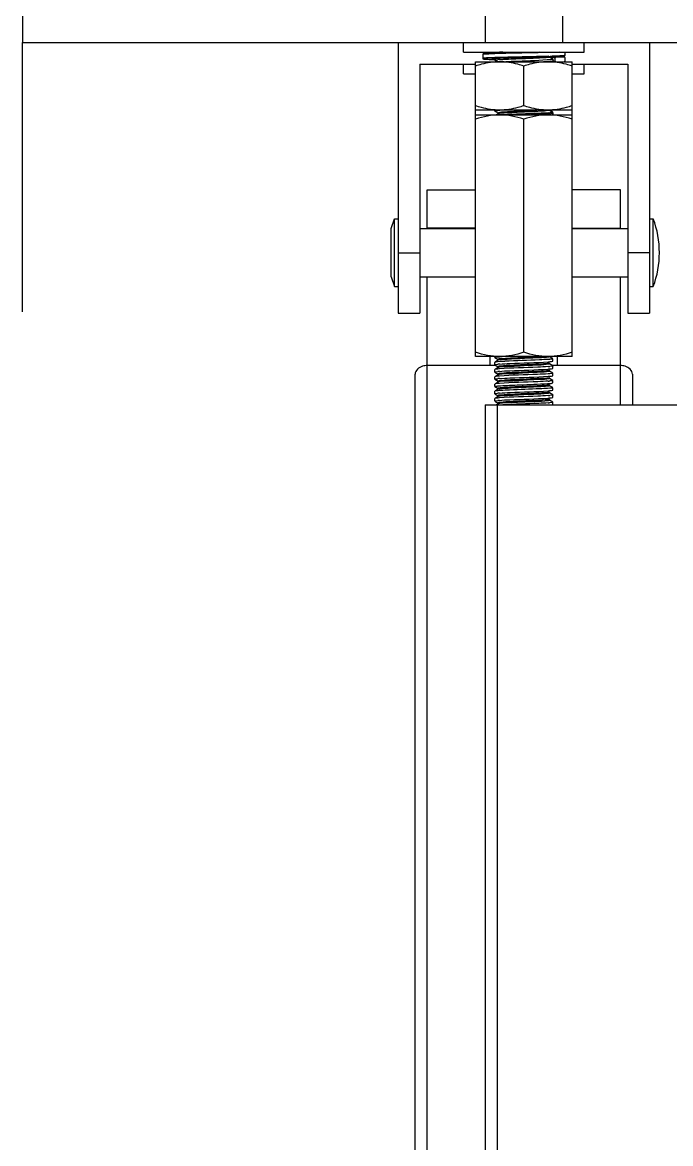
# Model space of a CAD drawing. Extents: x 69728788 to 150676229, y 20327566 to 43663798.
# Drawn here: x 75455680 to 75456291, y 20755173 to 20756229 of the extents above; entities that cross this region are included whole.
import ezdxf

# ---------------------------------------------------------------- set-up
doc = ezdxf.new("R2010")
doc.units = 0
doc.header["$LTSCALE"] = 1000
doc.header["$MEASUREMENT"] = 0
doc.layers.get('0').update_dxf_attribs({"linetype": 'CONTINUOUS'})
doc.layers.add('02___PRT_ALL_AXES', color=7, linetype='CONTINUOUS')
doc.layers.add('03___PRT_ALL_CURVES', color=7, linetype='CONTINUOUS')

msp = doc.modelspace()

# ---------------------------------------------------------------- linework, layer by layer
at = {"color": 0, "linetype": 'Continuous'}
for p, q in [((75456116.6, 20756415.2), (75456116.6, 20756210.3)), ((75456189.4, 20756415.2), (75456189.4, 20756210.3)), ((75456034.6, 20756210.3), (75456034.6, 20755955.3)), ((75456034.6, 20756210.3), (75456096.1, 20756210.3)), ((75456209.9, 20756210.3), (75456271.4, 20756210.3)), ((75456271.4, 20756210.3), (75456271.4, 20755955.3)), ((75456114.3, 20756198.9), (75456114.3, 20756195.2)), ((75456117.6, 20756199.7), (75456116.9, 20756199.6)), ((75456118.5, 20756199.7), (75456117.6, 20756199.7)), ((75456119.4, 20756199.8), (75456118.5, 20756199.7)), ((75456121.1, 20756199.9), (75456119.4, 20756199.8)), ((75456123.1, 20756199.9), (75456121.1, 20756199.9)), ((75456128.2, 20756200.1), (75456123.1, 20756199.9)), ((75456125.6, 20756195.9), (75456124.8, 20756195.9)), ((75456125.7, 20756199.6), (75456125.2, 20756199.6)), ((75456125.7, 20756195.9), (75456125.6, 20756195.9)), ((75456125.7, 20756200.3), (75456125.7, 20756201.2)), ((75456125.7, 20756200.3), (75456126.1, 20756200)), ((75456125.7, 20756199.6), (75456125.7, 20756199.6)), ((75456126.8, 20756200.6), (75456128.4, 20756200.8)), ((75456136.9, 20756200.3), (75456128.2, 20756200.1)), ((75456128.9, 20756196), (75456128.7, 20756196)), ((75456128.9, 20756196), (75456128.9, 20756196)), ((75456134.1, 20756195.6), (75456139.1, 20756195.7)), ((75456139.1, 20756195.7), (75456146.3, 20756196)), ((75456153, 20756196.2), (75456152, 20756196.1)), ((75456153, 20756196.2), (75456152, 20756196.1)), ((75456153, 20756200.7), (75456152.2, 20756200.7)), ((75456168.1, 20756201.2), (75456153, 20756200.7)), ((75456156.2, 20756200.8), (75456153, 20756200.7)), ((75456153, 20756196.2), (75456153, 20756196.2)), ((75456165.3, 20756196.4), (75456177.7, 20756196.8)), ((75456176.4, 20756197.2), (75456176.1, 20756197.2)), ((75456177.7, 20756196.8), (75456182.9, 20756196.9)), ((75456180.2, 20756194.9), (75456178.5, 20756195.9)), ((75456180.3, 20756200.9), (75456178.9, 20756200.9)), ((75456186.5, 20756201.2), (75456180.3, 20756200.9)), ((75456182.5, 20756196), (75456182.6, 20756195.9)), ((75456182.6, 20756192.5), (75456182.6, 20756195.9)), ((75456182.9, 20756196.9), (75456185, 20756197)), ((75456183.3, 20756196.6), (75456191.2, 20756196.6)), ((75456185, 20756197), (75456186.6, 20756197.1)), ((75456186.8, 20756197), (75456186.1, 20756197.1)), ((75456186.6, 20756197.1), (75456187.6, 20756197.1)), ((75456187.7, 20756197), (75456186.8, 20756197)), ((75456187.6, 20756197.1), (75456188.4, 20756197.2)), ((75456188.5, 20756196.9), (75456187.7, 20756197)), ((75456188.4, 20756197.2), (75456189.1, 20756197.2)), ((75456191.7, 20756201.2), (75456191.7, 20756198)), ((75456191.7, 20756196.2), (75456191.7, 20756196.2)), ((75456191.7, 20756196.2), (75456191.7, 20756192.5)), ((75456055.1, 20756189.8), (75456055.1, 20755955.3)), ((75456055.1, 20756189.8), (75456107.5, 20756189.8)), ((75456118.2, 20756194.4), (75456119.1, 20756194.4)), ((75456119.1, 20756194.4), (75456120.2, 20756194.3)), ((75456120.2, 20756194.3), (75456122, 20756194.2)), ((75456122, 20756194.2), (75456125.7, 20756194.1)), ((75456124.2, 20756195), (75456125.6, 20756194.9)), ((75456125.6, 20756195.5), (75456125.1, 20756195.4)), ((75456125.2, 20756194.1), (75456125.6, 20756194.1)), ((75456125.7, 20756195.5), (75456125.6, 20756195.5)), ((75456125.6, 20756195.5), (75456125.6, 20756195.5)), ((75456125.7, 20756193.5), (75456125.7, 20756195.2)), ((75456125.7, 20756195.2), (75456126.6, 20756195.2)), ((75456125.7, 20756193.4), (75456128.1, 20756192.1)), ((75456126.6, 20756195.2), (75456127.6, 20756195.3)), ((75456126.8, 20756193.8), (75456128.4, 20756194)), ((75456127.6, 20756195.3), (75456128.8, 20756195.3)), ((75456128.8, 20756195.3), (75456130.8, 20756195.4)), ((75456130.8, 20756195.4), (75456134.1, 20756195.6)), ((75456152.1, 20756195.2), (75456152.8, 20756195.2)), ((75456174.9, 20756194.1), (75456177.9, 20756194.3)), ((75456175.7, 20756192.3), (75456178.2, 20756192.5)), ((75456178.2, 20756192.5), (75456179.8, 20756192.7)), ((75456180.2, 20756192.4), (75456179.7, 20756192.8)), ((75456179.8, 20756192.7), (75456180.2, 20756192.9)), ((75456180.3, 20756194.8), (75456180.2, 20756194.9)), ((75456180.2, 20756192.9), (75456180.3, 20756193)), ((75456180.3, 20756194.8), (75456180.3, 20756193)), ((75456180.3, 20756192.9), (75456180.3, 20756192.9)), ((75456180.3, 20756192.9), (75456180.4, 20756192.9)), ((75456180.3, 20756192.1), (75456180.3, 20756192.4)), ((75456180.3, 20756192.4), (75456180.7, 20756192.4)), ((75456182.5, 20756192.2), (75456182.6, 20756192.2)), ((75456182.6, 20756192.5), (75456182.6, 20756192.5)), ((75456182.6, 20756192.2), (75456182.8, 20756192.2)), ((75456182.8, 20756192.2), (75456182.9, 20756192.1)), ((75456182.9, 20756192.1), (75456183, 20756192.1)), ((75456198.5, 20756189.8), (75456250.9, 20756189.8)), ((75456250.9, 20756189.8), (75456250.9, 20755955.3)), ((75456125.7, 20756146.5), (75456125.7, 20756145.7)), ((75456125.7, 20756145.6), (75456125.7, 20756145.6)), ((75456125.7, 20756145.5), (75456129.7, 20756143.2)), ((75456125.9, 20756145.8), (75456126.8, 20756146)), ((75456126.2, 20756145.8), (75456127.7, 20756146.1)), ((75456126.8, 20756146), (75456128.4, 20756146.2)), ((75456128.9, 20756143.1), (75456127, 20756142)), ((75456127.7, 20756146.1), (75456130.3, 20756146.3)), ((75456128.8, 20756143.9), (75456128.8, 20756143)), ((75456129.1, 20756143.1), (75456128.9, 20756143.1)), ((75456130, 20756146.3), (75456130.2, 20756146.3)), ((75456175.2, 20756143.1), (75456178, 20756143.3)), ((75456176.6, 20756146.2), (75456175.5, 20756146)), ((75456180.2, 20756144.6), (75456177.1, 20756146.5)), ((75456177.2, 20756146.4), (75456177.1, 20756146.3)), ((75456179.2, 20756144.3), (75456177.6, 20756144.1)), ((75456178, 20756143.3), (75456179.7, 20756143.6)), ((75456179.7, 20756144.3), (75456179.2, 20756144.3)), ((75456180.3, 20756142), (75456180.3, 20756144.6)), ((75456180.2, 20756142.2), (75456180.3, 20756142.3)), ((75456061.9, 20756035), (75456061.9, 20756071.4)), ((75456061.9, 20756071.4), (75456107.5, 20756071.4)), ((75456244.1, 20756071.4), (75456198.5, 20756071.4)), ((75456244.1, 20756035), (75456244.1, 20756071.4)), ((75456107.5, 20756035.4), (75456061.9, 20756035.4)), ((75456198.5, 20756035.4), (75456244.1, 20756035.4)), ((75456034.6, 20756012.2), (75456055.1, 20756012.2)), ((75456271.4, 20756012.2), (75456250.9, 20756012.2)), ((75456244.1, 20755868.8), (75456244.1, 20755989.4)), ((75456034.6, 20755955.3), (75456055.1, 20755955.3)), ((75456250.9, 20755955.3), (75456271.4, 20755955.3)), ((75456121.1, 20755914.3), (75456121.1, 20755905.9)), ((75456125.7, 20755913.5), (75456125.7, 20755914.3)), ((75456125.7, 20755913.4), (75456128.9, 20755911.6)), ((75456126.3, 20755913.7), (75456128.2, 20755914)), ((75456128.9, 20755910.8), (75456126.3, 20755909.3)), ((75456128.2, 20755914), (75456130.1, 20755914.1)), ((75456128.8, 20755911.7), (75456128.8, 20755910.8)), ((75456129, 20755910.9), (75456128.9, 20755910.8)), ((75456180.2, 20755912.4), (75456177.1, 20755914.2)), ((75456179.2, 20755912), (75456177.6, 20755911.9)), ((75456180.3, 20755910.1), (75456180.3, 20755912.3)), ((75456184.9, 20755905.9), (75456184.9, 20755914.3)), ((75456127, 20755905.9), (75456061.9, 20755905.9)), ((75456125.7, 20755909), (75456125.7, 20755908.9)), ((75456125.7, 20755906.7), (75456125.7, 20755908.9)), ((75456125.7, 20755906.6), (75456128.9, 20755904.7)), ((75456125.7, 20755902.2), (75456125.7, 20755902.1)), ((75456125.7, 20755899.8), (75456125.7, 20755902.1)), ((75456128.9, 20755904), (75456126.3, 20755902.5)), ((75456126.7, 20755900.1), (75456128.4, 20755900.3)), ((75456126.8, 20755907), (75456128.4, 20755907.1)), ((75456131.2, 20755909.6), (75456128.2, 20755909.4)), ((75456128.8, 20755904.8), (75456128.8, 20755903.9)), ((75456129, 20755904), (75456128.9, 20755904)), ((75456177.1, 20755901.3), (75456176.6, 20755901.2)), ((75456180.2, 20755905.6), (75456177.1, 20755907.4)), ((75456180.2, 20755898.8), (75456177.1, 20755900.6)), ((75456177.2, 20755907.3), (75456177.2, 20755908.2)), ((75456177.2, 20755900.5), (75456177.2, 20755901.4)), ((75456179.2, 20755905.2), (75456177.6, 20755905)), ((75456180.2, 20755910), (75456180.3, 20755910.1)), ((75456180.2, 20755903.2), (75456180.3, 20755903.2)), ((75456244.1, 20755905.9), (75456180.3, 20755905.9)), ((75456180.3, 20755903.2), (75456180.3, 20755905.5)), ((75456125.7, 20755899.7), (75456128.9, 20755897.9)), ((75456125.7, 20755893), (75456125.7, 20755895.3)), ((75456125.7, 20755895.3), (75456125.7, 20755895.3)), ((75456125.7, 20755892.9), (75456128.9, 20755891.1)), ((75456128.9, 20755897.2), (75456126.3, 20755895.7)), ((75456128.9, 20755890.3), (75456126.3, 20755888.8)), ((75456126.8, 20755893.3), (75456128.4, 20755893.5)), ((75456128.8, 20755898), (75456128.8, 20755897.1)), ((75456128.8, 20755891.2), (75456128.8, 20755890.3)), ((75456129, 20755897.2), (75456128.9, 20755897.2)), ((75456129, 20755890.4), (75456128.9, 20755890.3)), ((75456177.6, 20755898.2), (75456175.8, 20755898.1)), ((75456177.1, 20755894.5), (75456176.8, 20755894.4)), ((75456180.2, 20755891.9), (75456177.1, 20755893.8)), ((75456177.2, 20755893.7), (75456177.2, 20755894.6)), ((75456179.2, 20755898.4), (75456177.6, 20755898.2)), ((75456179.2, 20755891.5), (75456177.6, 20755891.4)), ((75456180.2, 20755896.3), (75456180.3, 20755896.4)), ((75456180.2, 20755889.5), (75456180.3, 20755889.6)), ((75456180.3, 20755896.4), (75456180.3, 20755898.7)), ((75456180.3, 20755889.6), (75456180.3, 20755891.9)), ((75456255.4, 20755897.8), (75456255.4, 20755868.8)), ((75456125.7, 20755888.5), (75456125.7, 20755888.4)), ((75456125.7, 20755886.2), (75456125.7, 20755888.4)), ((75456125.7, 20755886.1), (75456128.9, 20755884.3)), ((75456125.7, 20755881.7), (75456125.7, 20755881.6)), ((75456125.7, 20755879.3), (75456125.7, 20755881.6)), ((75456125.7, 20755879.3), (75456128.9, 20755877.4)), ((75456128.9, 20755883.5), (75456126.3, 20755882)), ((75456126.8, 20755879.6), (75456128.3, 20755879.8)), ((75456128.6, 20755886.7), (75456131, 20755886.9)), ((75456128.8, 20755884.3), (75456128.8, 20755883.4)), ((75456177.6, 20755884.5), (75456175.4, 20755884.4)), ((75456177.1, 20755887.7), (75456177, 20755887.6)), ((75456180.2, 20755885.1), (75456177.1, 20755886.9)), ((75456180.2, 20755878.3), (75456177.1, 20755880.1)), ((75456177.2, 20755886.8), (75456177.2, 20755887.8)), ((75456177.2, 20755880), (75456177.2, 20755880.9)), ((75456179.1, 20755884.7), (75456177.6, 20755884.5)), ((75456180.2, 20755882.7), (75456180.3, 20755882.7)), ((75456180.3, 20755882.7), (75456180.3, 20755885)), ((75456116.6, 20755868.8), (75456321.5, 20755868.8)), ((75456125.7, 20755874.9), (75456125.7, 20755874.8)), ((75456125.7, 20755872.5), (75456125.7, 20755874.8)), ((75456125.7, 20755872.4), (75456128.9, 20755870.6)), ((75456128.9, 20755876.7), (75456126.3, 20755875.2)), ((75456126.8, 20755872.8), (75456128.4, 20755873)), ((75456128.9, 20755869.9), (75456127, 20755868.8)), ((75456128.8, 20755877.5), (75456128.8, 20755876.6)), ((75456128.8, 20755870.7), (75456128.8, 20755869.8)), ((75456129, 20755876.7), (75456128.9, 20755876.7)), ((75456129.1, 20755869.9), (75456128.9, 20755869.9)), ((75456180.2, 20755871.4), (75456177.1, 20755873.3)), ((75456177.2, 20755873.2), (75456177.2, 20755874.1)), ((75456179.2, 20755877.9), (75456177.6, 20755877.7)), ((75456179.2, 20755871.1), (75456177.6, 20755870.9)), ((75456180.2, 20755875.8), (75456180.3, 20755875.9)), ((75456180.2, 20755869), (75456180.3, 20755869.1)), ((75456180.3, 20755875.9), (75456180.3, 20755878.2)), ((75456180.3, 20755869.1), (75456180.3, 20755871.4))]:
    msp.add_line(p, q, dxfattribs=at)
at = {"color": 7, "linetype": 'Continuous'}
for p, q in [((75456061.9, 20754359.4), (75456061.9, 20755989.4)), ((75456050.5, 20754359.4), (75456050.5, 20755897.8)), ((75456116.6, 20755868.8), (75456116.6, 20754593.8)), ((75456127.9, 20755868.8), (75456127.9, 20754593.8))]:
    msp.add_line(p, q, dxfattribs=at)
at = {"color": 0}
for points in [[(75455680.4, 20756432.4), (75455680.4, 20756210.3)], [(75455680.4, 20755956.5), (75455680.4, 20756210.3)]]:
    msp.add_lwpolyline(points, dxfattribs=at)
at = {"color": 0, "linetype": 'Continuous'}
for points in [[(75456116.9, 20756199.6), (75456116.6, 20756199.6), (75456116.3, 20756199.6), (75456116.1, 20756199.6), (75456115.8, 20756199.6), (75456115.6, 20756199.5), (75456115.5, 20756199.5), (75456115.3, 20756199.5), (75456115.1, 20756199.5), (75456115, 20756199.5), (75456114.9, 20756199.4), (75456114.8, 20756199.4), (75456114.7, 20756199.4), (75456114.6, 20756199.4), (75456114.5, 20756199.3), (75456114.4, 20756199.2), (75456114.3, 20756199), (75456114.3, 20756198.9)], [(75456152.2, 20756200.7), (75456150.7, 20756200.7), (75456136.9, 20756200.3)], [(75456146.3, 20756196), (75456151.7, 20756196.1), (75456152, 20756196.1)], [(75456153, 20756196.2), (75456154.5, 20756196.2), (75456165.3, 20756196.4)], [(75456191, 20756196.7), (75456190.9, 20756196.7), (75456190.8, 20756196.8), (75456190.7, 20756196.8), (75456190.5, 20756196.8), (75456190.3, 20756196.8), (75456190.1, 20756196.8), (75456189.9, 20756196.8), (75456189.7, 20756196.9), (75456189.4, 20756196.9), (75456189.1, 20756196.9), (75456188.5, 20756196.9)], [(75456189.1, 20756197.2), (75456189.4, 20756197.3), (75456189.6, 20756197.3), (75456189.9, 20756197.3), (75456190.1, 20756197.3), (75456190.3, 20756197.3), (75456190.5, 20756197.4), (75456190.7, 20756197.4), (75456190.8, 20756197.4), (75456190.9, 20756197.4), (75456191, 20756197.4), (75456191.1, 20756197.4), (75456191.2, 20756197.5), (75456191.3, 20756197.5), (75456191.4, 20756197.5), (75456191.5, 20756197.6), (75456191.7, 20756197.8), (75456191.7, 20756198)], [(75456191.7, 20756196.2), (75456191.7, 20756196.4), (75456191.5, 20756196.5), (75456191.4, 20756196.6), (75456191.3, 20756196.6), (75456191.2, 20756196.7), (75456191.1, 20756196.7), (75456191, 20756196.7)], [(75456114.3, 20756195.2), (75456114.3, 20756195.1), (75456114.4, 20756194.9), (75456114.5, 20756194.8), (75456114.6, 20756194.8), (75456114.7, 20756194.7), (75456114.8, 20756194.7), (75456114.9, 20756194.7), (75456115, 20756194.7), (75456115.2, 20756194.7), (75456115.3, 20756194.6), (75456115.5, 20756194.6), (75456115.7, 20756194.6), (75456115.9, 20756194.6), (75456116.1, 20756194.6), (75456116.4, 20756194.5), (75456116.7, 20756194.5), (75456117, 20756194.5), (75456117.4, 20756194.5), (75456118.2, 20756194.4)], [(75456123.2, 20756194.9), (75456123.2, 20756194.9), (75456123.3, 20756194.9), (75456123.3, 20756194.9), (75456123.4, 20756194.9), (75456123.6, 20756195), (75456123.7, 20756195), (75456123.9, 20756195), (75456124.2, 20756195), (75456124.4, 20756195.1), (75456124.7, 20756195.1), (75456125, 20756195.1), (75456125.3, 20756195.1), (75456125.7, 20756195.2)], [(75456180.7, 20756192.4), (75456181, 20756192.4), (75456181.3, 20756192.4), (75456181.6, 20756192.3), (75456181.8, 20756192.3), (75456182, 20756192.3), (75456182.2, 20756192.3), (75456182.4, 20756192.2), (75456182.5, 20756192.2)]]:
    msp.add_lwpolyline(points, dxfattribs=at)
for centre, radius, start, end in [((75456160.4, 20755094.3), 1102.2, 91.6501, 91.8075), ((75456136.6, 20756110.3), 90.9, 94.1684, 95.1881), ((75456144.8, 20755995.9), 205.6, 93.2399, 94.147), ((75456050.7, 20760896.9), 4697.3, 271.2473, 271.4806), ((75456086, 20758703.4), 2503.6, 271.6057, 271.8794), ((75456144.5, 20757332.2), 1135.5, 271.607, 271.7731), ((75456136.6, 20756103.5), 90.9, 94.1694, 95.1882), ((75456160, 20756400.6), 208.9, 273.3668, 274.3005), ((75456136.6, 20756055.6), 91, 94.1671, 95.1881), ((75456145.3, 20755933.9), 212.9, 93.2502, 94.067), ((75456145.9, 20755937.9), 209, 93.3665, 94.3004), ((75456169.4, 20756234.5), 90.8, 274.1697, 275.1896), ((75456178.7, 20756148.8), 5.31, 281.6493, 282.7309), ((75456129.5, 20755909.4), 1.53, 107.7713, 109.3396), ((75456141.7, 20755754.4), 160.2, 93.7721, 94.1476), ((75456147.2, 20755669.6), 245.1, 93.2816, 93.7599), ((75456169.4, 20756002.8), 91.3, 274.1579, 275.1879), ((75456136.6, 20755816.6), 91, 94.168, 95.1881), ((75456136.6, 20755810.1), 90.6, 94.175, 95.1922), ((75456129.4, 20755903), 1.11, 109.8671, 111.7181), ((75456150.7, 20755609), 301.2, 92.9521, 93.7173), ((75456169.4, 20755995.4), 90.7, 274.1743, 275.1892), ((75456136.6, 20755802.9), 91, 94.1682, 95.1877), ((75456169.5, 20755981.2), 90.2, 274.1908, 275.1887), ((75456136.8, 20755787), 93.2, 94.0959, 95.1914), ((75456136.6, 20755782.7), 90.6, 94.1774, 95.1889), ((75456129.7, 20755868), 1.98, 106.3059, 107.6532), ((75456169.4, 20755968.7), 91.3, 274.1512, 275.1927), ((75456169.4, 20755961.4), 90.8, 274.1714, 275.1881)]:
    msp.add_arc(centre, radius, start, end, dxfattribs=at)
for points, knots in [([(75456125.2, 20756199.6), (75456123.6, 20756199.5), (75456121.4, 20756199.4), (75456118.8, 20756199.3), (75456117.2, 20756199.2), (75456116, 20756199.2), (75456115.1, 20756199.1), (75456114.6, 20756199), (75456114.3, 20756199), (75456114.3, 20756198.9)], [0, 0, 0, 0, 0.423925, 0.595722, 0.738554, 0.851132, 0.932472, 0.981953, 1, 1, 1, 1]), ([(75456124.8, 20756195.9), (75456123.3, 20756195.9), (75456121.2, 20756195.8), (75456118.6, 20756195.7), (75456117.1, 20756195.6), (75456116, 20756195.5), (75456115, 20756195.4), (75456114.6, 20756195.3), (75456114.3, 20756195.3), (75456114.3, 20756195.2)], [0, 0, 0, 0, 0.424043, 0.595743, 0.738454, 0.850936, 0.93224, 0.981777, 1, 1, 1, 1]), ([(75456178.9, 20756200.9), (75456174.8, 20756200.8), (75456157, 20756200.3), (75456139.3, 20756200), (75456125.7, 20756199.6)], [0, 0, 0, 0, 0.234468, 1, 1, 1, 1]), ([(75456125.7, 20756200.3), (75456125.7, 20756200.4), (75456126.2, 20756200.5), (75456126.5, 20756200.6), (75456126.8, 20756200.6)], [0, 0, 0, 0, 0.274675, 1, 1, 1, 1]), ([(75456152, 20756196.1), (75456149.6, 20756196.1), (75456140.8, 20756195.9), (75456132.1, 20756195.7), (75456125.7, 20756195.5)], [0, 0, 0, 0, 0.27684, 1, 1, 1, 1]), ([(75456152, 20756196.1), (75456147.2, 20756196), (75456138.8, 20756195.7), (75456130.4, 20756195.4), (75456126.8, 20756195.2)], [0, 0, 0, 0, 0.578882, 1, 1, 1, 1]), ([(75456176.1, 20756197.2), (75456172.4, 20756197.1), (75456156.7, 20756196.7), (75456140.9, 20756196.4), (75456128.9, 20756196)], [0, 0, 0, 0, 0.237826, 1, 1, 1, 1]), ([(75456152.8, 20756195.2), (75456155.1, 20756195.3), (75456162.8, 20756195.6), (75456170.6, 20756195.9), (75456176, 20756196.3)], [0, 0, 0, 0, 0.294129, 1, 1, 1, 1]), ([(75456176, 20756196.3), (75456176.6, 20756196.4), (75456177.7, 20756196.4), (75456178.8, 20756196.6), (75456179.2, 20756196.6)], [0, 0, 0, 0, 0.577661, 1, 1, 1, 1]), ([(75456179.2, 20756196.6), (75456179.4, 20756196.6), (75456179.8, 20756196.7), (75456180.1, 20756196.8), (75456180.2, 20756196.9)], [0, 0, 0, 0, 0.642402, 1, 1, 1, 1]), ([(75456179.4, 20756196.3), (75456180.1, 20756196.3), (75456181.1, 20756196.2), (75456182.2, 20756196.1), (75456182.5, 20756196)], [0, 0, 0, 0, 0.677744, 1, 1, 1, 1]), ([(75456191.7, 20756198), (75456191.7, 20756197.9), (75456191.3, 20756197.9), (75456190.8, 20756197.8), (75456189.8, 20756197.7), (75456188.4, 20756197.6), (75456186.7, 20756197.5), (75456183.8, 20756197.4), (75456181.4, 20756197.3), (75456179.7, 20756197.3)], [0, 0, 0, 0, 0.017992, 0.06769, 0.149385, 0.262368, 0.405527, 0.577405, 1, 1, 1, 1]), ([(75456181.7, 20756196.9), (75456181.9, 20756196.9), (75456182.3, 20756196.8), (75456182.8, 20756196.8), (75456183.1, 20756196.7), (75456183.3, 20756196.7), (75456183.3, 20756196.6)], [0, 0, 0, 0, 0.42703, 0.735528, 0.924649, 1, 1, 1, 1]), ([(75456183.3, 20756196.6), (75456183.1, 20756196.6), (75456182.7, 20756196.5), (75456182.6, 20756196.1), (75456182.6, 20756195.9)], [0, 0, 0, 0, 0.495875, 1, 1, 1, 1]), ([(75456186.1, 20756197.1), (75456186.9, 20756197), (75456188.1, 20756197), (75456189.6, 20756196.9), (75456190.4, 20756196.8), (75456190.9, 20756196.7), (75456191.1, 20756196.7), (75456191.2, 20756196.6), (75456191.2, 20756196.6)], [0, 0, 0, 0, 0.429234, 0.741517, 0.852145, 0.931884, 0.980656, 1, 1, 1, 1]), ([(75456125.1, 20756195.4), (75456121.7, 20756195.3), (75456107.8, 20756194.8), (75456121.7, 20756194.3), (75456125.2, 20756194.1)], [0, 0, 0, 0, 0.498057, 1, 1, 1, 1]), ([(75456126.8, 20756195.2), (75456126.3, 20756195.2), (75456125.4, 20756195.2), (75456124.4, 20756195.1), (75456123.7, 20756195), (75456123.4, 20756194.9), (75456123.1, 20756194.9), (75456123, 20756194.9), (75456122.9, 20756194.8), (75456123.1, 20756194.7), (75456123.2, 20756194.7), (75456123.5, 20756194.6), (75456123.9, 20756194.6), (75456124.6, 20756194.5), (75456125.2, 20756194.5), (75456125.6, 20756194.4)], [0, 0, 0, 0, 0.234154, 0.41116, 0.477498, 0.528783, 0.56497, 0.586288, 0.595101, 0.608674, 0.63648, 0.679317, 0.737253, 0.810169, 1, 1, 1, 1]), ([(75456125.7, 20756193.5), (75456125.7, 20756193.6), (75456126.2, 20756193.7), (75456126.5, 20756193.8), (75456126.8, 20756193.8)], [0, 0, 0, 0, 0.274682, 1, 1, 1, 1]), ([(75456130, 20756194.1), (75456131.4, 20756194.2), (75456138.7, 20756194.7), (75456146.1, 20756194.9), (75456152.1, 20756195.2)], [0, 0, 0, 0, 0.190147, 1, 1, 1, 1]), ([(75456133.7, 20756192.1), (75456136.9, 20756192.3), (75456150.7, 20756192.9), (75456164.5, 20756193.3), (75456174.9, 20756194.1)], [0, 0, 0, 0, 0.237578, 1, 1, 1, 1]), ([(75456177.9, 20756194.3), (75456178.1, 20756194.3), (75456178.7, 20756194.4), (75456179.3, 20756194.5), (75456179.7, 20756194.5)], [0, 0, 0, 0, 0.309698, 1, 1, 1, 1]), ([(75456180.3, 20756192.4), (75456180.3, 20756192.3), (75456179.8, 20756192.2), (75456179.5, 20756192.1), (75456179.2, 20756192.1)], [0, 0, 0, 0, 0.274803, 1, 1, 1, 1]), ([(75456179.7, 20756194.5), (75456179.9, 20756194.6), (75456180, 20756194.6), (75456180.3, 20756194.7), (75456180.3, 20756194.8)], [0, 0, 0, 0, 0.689299, 1, 1, 1, 1]), ([(75456180.3, 20756194.8), (75456180.3, 20756194.8), (75456180.3, 20756194.8), (75456180.3, 20756194.8), (75456180.3, 20756194.8)], [0, 0, 0, 0, 0.5047, 1, 1, 1, 1]), ([(75456180.4, 20756192.9), (75456180.6, 20756192.8), (75456181.2, 20756192.8), (75456181.8, 20756192.7), (75456182.3, 20756192.6)], [0, 0, 0, 0, 0.331185, 1, 1, 1, 1]), ([(75456182.3, 20756192.6), (75456182.3, 20756192.6), (75456182.4, 20756192.6), (75456182.6, 20756192.6), (75456182.6, 20756192.5)], [0, 0, 0, 0, 0.70775, 1, 1, 1, 1]), ([(75456125.7, 20756145.6), (75456125.7, 20756145.7), (75456125.9, 20756145.8), (75456126.1, 20756145.8), (75456126.2, 20756145.8)], [0, 0, 0, 0, 0.327236, 1, 1, 1, 1]), ([(75456125.7, 20756145.7), (75456125.7, 20756145.7), (75456125.7, 20756145.8), (75456125.8, 20756145.8), (75456125.9, 20756145.8)], [0, 0, 0, 0, 0.338345, 1, 1, 1, 1]), ([(75456171.4, 20756146.5), (75456163.1, 20756146), (75456150.8, 20756145.7), (75456136.8, 20756144.6), (75456130.9, 20756144.6), (75456129.1, 20756144)], [0, 0, 0, 0, 0.591182, 0.863466, 1, 1, 1, 1]), ([(75456175.5, 20756146), (75456167.2, 20756144.9), (75456154, 20756145), (75456138.6, 20756143.7), (75456131.4, 20756143.8), (75456129.1, 20756143.1)], [0, 0, 0, 0, 0.541764, 0.845341, 1, 1, 1, 1]), ([(75456176, 20756143.9), (75456173.1, 20756143.7), (75456158.8, 20756143), (75456144.6, 20756142.6), (75456133.2, 20756142)], [0, 0, 0, 0, 0.204737, 1, 1, 1, 1]), ([(75456153, 20756142), (75456155.1, 20756142.1), (75456162.5, 20756142.4), (75456169.9, 20756142.7), (75456175.2, 20756143.1)], [0, 0, 0, 0, 0.289076, 1, 1, 1, 1]), ([(75456177.1, 20756146.3), (75456177.1, 20756146.3), (75456176.9, 20756146.2), (75456176.7, 20756146.2), (75456176.6, 20756146.2)], [0, 0, 0, 0, 0.349486, 1, 1, 1, 1]), ([(75456180.3, 20756144.6), (75456180.3, 20756144.5), (75456180, 20756144.4), (75456179.8, 20756144.4), (75456179.7, 20756144.3)], [0, 0, 0, 0, 0.287134, 1, 1, 1, 1]), ([(75456179.8, 20756143.6), (75456179.9, 20756143.6), (75456180.1, 20756143.6), (75456180.3, 20756143.7), (75456180.3, 20756143.8)], [0, 0, 0, 0, 0.698834, 1, 1, 1, 1]), ([(75456179.2, 20756142), (75456179.4, 20756142), (75456179.8, 20756142.1), (75456180.1, 20756142.1), (75456180.2, 20756142.2)], [0, 0, 0, 0, 0.643778, 1, 1, 1, 1]), ([(75456125.7, 20755913.5), (75456125.7, 20755913.5), (75456126, 20755913.6), (75456126.1, 20755913.7), (75456126.3, 20755913.7)], [0, 0, 0, 0, 0.287904, 1, 1, 1, 1]), ([(75456137.2, 20755912.6), (75456135.2, 20755912.5), (75456133.3, 20755911.7), (75456128.8, 20755912.4), (75456128.8, 20755911.7)], [0, 0, 0, 0, 0.734474, 1, 1, 1, 1]), ([(75456137.2, 20755911.7), (75456136.2, 20755911.6), (75456133.5, 20755911.4), (75456130.7, 20755911.4), (75456129.1, 20755910.9)], [0, 0, 0, 0, 0.368659, 1, 1, 1, 1]), ([(75456176, 20755911.7), (75456173.3, 20755911.5), (75456159.7, 20755910.8), (75456146.1, 20755910.4), (75456135.2, 20755909.9)], [0, 0, 0, 0, 0.200751, 1, 1, 1, 1]), ([(75456171.4, 20755914.3), (75456168.9, 20755914.1), (75456157.5, 20755913.5), (75456146.2, 20755913.1), (75456137.2, 20755912.6)], [0, 0, 0, 0, 0.21723, 1, 1, 1, 1]), ([(75456176, 20755913.8), (75456173.9, 20755913.5), (75456161, 20755912.8), (75456148.1, 20755912.3), (75456137.2, 20755911.7)], [0, 0, 0, 0, 0.161254, 1, 1, 1, 1]), ([(75456177.2, 20755914.2), (75456177.2, 20755914.1), (75456176.6, 20755913.9), (75456176.3, 20755913.9), (75456176, 20755913.8)], [0, 0, 0, 0, 0.276416, 1, 1, 1, 1]), ([(75456180.3, 20755912.3), (75456180.3, 20755912.2), (75456179.8, 20755912.1), (75456179.5, 20755912.1), (75456179.2, 20755912)], [0, 0, 0, 0, 0.274582, 1, 1, 1, 1]), ([(75456061.9, 20755905.9), (75456060.5, 20755905.9), (75456055.7, 20755905.4), (75456050.5, 20755901.2), (75456050.5, 20755897.8)], [0, 0, 0, 0, 0.300361, 1, 1, 1, 1]), ([(75456128.2, 20755909.4), (75456127.6, 20755909.3), (75456126.8, 20755909.2), (75456126, 20755909.1), (75456125.7, 20755909)], [0, 0, 0, 0, 0.67259, 1, 1, 1, 1]), ([(75456125.7, 20755906.7), (75456125.7, 20755906.8), (75456126.2, 20755906.8), (75456126.5, 20755906.9), (75456126.8, 20755907)], [0, 0, 0, 0, 0.27467, 1, 1, 1, 1]), ([(75456130, 20755902.7), (75456129.4, 20755902.7), (75456128, 20755902.5), (75456126.5, 20755902.6), (75456125.7, 20755902.2)], [0, 0, 0, 0, 0.388336, 1, 1, 1, 1]), ([(75456125.7, 20755899.8), (75456125.7, 20755899.9), (75456126.2, 20755900), (75456126.5, 20755900.1), (75456126.7, 20755900.1)], [0, 0, 0, 0, 0.275055, 1, 1, 1, 1]), ([(75456176.3, 20755908), (75456173.1, 20755907.4), (75456164.2, 20755907.1), (75456152.5, 20755906.6), (75456142.2, 20755906), (75456135.2, 20755905.9), (75456132, 20755905), (75456128.8, 20755905.4), (75456128.8, 20755904.8)], [0, 0, 0, 0, 0.20887, 0.557248, 0.730312, 0.872767, 0.966472, 1, 1, 1, 1]), ([(75456176.6, 20755901.2), (75456173.5, 20755900.5), (75456164.7, 20755900.4), (75456153.1, 20755899.7), (75456142.6, 20755899.2), (75456135.4, 20755899.1), (75456132.1, 20755898.2), (75456128.8, 20755898.6), (75456128.8, 20755898)], [0, 0, 0, 0, 0.198102, 0.547404, 0.723562, 0.869351, 0.965555, 1, 1, 1, 1]), ([(75456176.3, 20755907.1), (75456173.3, 20755906.5), (75456164.9, 20755906.2), (75456151.5, 20755905.7), (75456139, 20755904.6), (75456131.3, 20755904.9), (75456129, 20755904.1)], [0, 0, 0, 0, 0.196747, 0.528187, 0.843687, 1, 1, 1, 1]), ([(75456176.6, 20755900.3), (75456173.7, 20755899.7), (75456165.4, 20755899.5), (75456151.9, 20755898.9), (75456139.2, 20755897.7), (75456131.3, 20755898.1), (75456129, 20755897.2)], [0, 0, 0, 0, 0.187304, 0.520785, 0.842442, 1, 1, 1, 1]), ([(75456130, 20755907.3), (75456133.3, 20755907.5), (75456148.6, 20755908.3), (75456164, 20755908.6), (75456176, 20755909.4)], [0, 0, 0, 0, 0.215104, 1, 1, 1, 1]), ([(75456176, 20755904.9), (75456172.7, 20755904.7), (75456157.4, 20755903.9), (75456142, 20755903.6), (75456130, 20755902.7)], [0, 0, 0, 0, 0.214939, 1, 1, 1, 1]), ([(75456130, 20755900.4), (75456133.2, 20755900.7), (75456148.5, 20755901.4), (75456163.8, 20755901.7), (75456175.8, 20755902.6)], [0, 0, 0, 0, 0.214127, 1, 1, 1, 1]), ([(75456175.8, 20755902.6), (75456176.4, 20755902.6), (75456177.8, 20755902.8), (75456179.5, 20755902.7), (75456180.2, 20755903.2)], [0, 0, 0, 0, 0.388921, 1, 1, 1, 1]), ([(75456176, 20755909.4), (75456176.6, 20755909.5), (75456178, 20755909.7), (75456179.5, 20755909.6), (75456180.2, 20755910)], [0, 0, 0, 0, 0.388303, 1, 1, 1, 1]), ([(75456177.1, 20755908.2), (75456177, 20755908.1), (75456176.7, 20755908), (75456176.5, 20755908), (75456176.3, 20755908)], [0, 0, 0, 0, 0.375136, 1, 1, 1, 1]), ([(75456177.2, 20755907.3), (75456177.2, 20755907.3), (75456176.8, 20755907.1), (75456176.5, 20755907.1), (75456176.3, 20755907.1)], [0, 0, 0, 0, 0.284351, 1, 1, 1, 1]), ([(75456177.2, 20755900.5), (75456177.2, 20755900.4), (75456176.9, 20755900.3), (75456176.7, 20755900.3), (75456176.6, 20755900.3)], [0, 0, 0, 0, 0.297043, 1, 1, 1, 1]), ([(75456180.3, 20755905.5), (75456180.3, 20755905.4), (75456179.8, 20755905.3), (75456179.5, 20755905.2), (75456179.2, 20755905.2)], [0, 0, 0, 0, 0.274809, 1, 1, 1, 1]), ([(75456255.4, 20755897.8), (75456255.4, 20755901.2), (75456250.3, 20755905.4), (75456245.5, 20755905.9), (75456244.1, 20755905.9)], [0, 0, 0, 0, 0.699639, 1, 1, 1, 1]), ([(75456130, 20755895.9), (75456129.4, 20755895.8), (75456128, 20755895.7), (75456126.5, 20755895.8), (75456125.7, 20755895.3)], [0, 0, 0, 0, 0.388313, 1, 1, 1, 1]), ([(75456125.7, 20755893), (75456125.7, 20755893.1), (75456126.2, 20755893.2), (75456126.5, 20755893.3), (75456126.8, 20755893.3)], [0, 0, 0, 0, 0.274632, 1, 1, 1, 1]), ([(75456176.8, 20755894.4), (75456173.9, 20755893.6), (75456165.2, 20755893.7), (75456153.7, 20755892.9), (75456143, 20755892.3), (75456135.6, 20755892.3), (75456132.2, 20755891.3), (75456128.8, 20755891.7), (75456128.8, 20755891.2)], [0, 0, 0, 0, 0.186891, 0.53709, 0.716477, 0.865762, 0.964594, 1, 1, 1, 1]), ([(75456176.8, 20755893.5), (75456174.1, 20755892.7), (75456165.8, 20755892.8), (75456152.4, 20755892), (75456139.4, 20755890.8), (75456131.3, 20755891.4), (75456129, 20755890.4)], [0, 0, 0, 0, 0.177079, 0.512171, 0.8403, 1, 1, 1, 1]), ([(75456175.8, 20755898.1), (75456172.5, 20755897.8), (75456157.2, 20755897.1), (75456141.9, 20755896.8), (75456130, 20755895.9)], [0, 0, 0, 0, 0.216969, 1, 1, 1, 1]), ([(75456130, 20755893.6), (75456133.3, 20755893.9), (75456148.6, 20755894.6), (75456164, 20755894.9), (75456176.1, 20755895.8)], [0, 0, 0, 0, 0.215218, 1, 1, 1, 1]), ([(75456176.1, 20755891.2), (75456172.8, 20755891), (75456157.4, 20755890.2), (75456142, 20755889.9), (75456130, 20755889.1)], [0, 0, 0, 0, 0.21461, 1, 1, 1, 1]), ([(75456175.4, 20755888.9), (75456176.1, 20755889), (75456177.6, 20755889.2), (75456179.4, 20755889), (75456180.2, 20755889.5)], [0, 0, 0, 0, 0.389846, 1, 1, 1, 1]), ([(75456176.1, 20755895.8), (75456176.6, 20755895.8), (75456178, 20755896), (75456179.5, 20755895.9), (75456180.2, 20755896.3)], [0, 0, 0, 0, 0.388189, 1, 1, 1, 1]), ([(75456177.2, 20755893.7), (75456177.2, 20755893.6), (75456177, 20755893.6), (75456176.9, 20755893.5), (75456176.8, 20755893.5)], [0, 0, 0, 0, 0.318572, 1, 1, 1, 1]), ([(75456180.3, 20755898.7), (75456180.3, 20755898.6), (75456179.8, 20755898.5), (75456179.5, 20755898.4), (75456179.2, 20755898.4)], [0, 0, 0, 0, 0.274319, 1, 1, 1, 1]), ([(75456180.3, 20755891.9), (75456180.3, 20755891.7), (75456179.8, 20755891.7), (75456179.5, 20755891.6), (75456179.2, 20755891.5)], [0, 0, 0, 0, 0.274866, 1, 1, 1, 1]), ([(75456130, 20755889.1), (75456129.4, 20755889), (75456128, 20755888.8), (75456126.5, 20755888.9), (75456125.7, 20755888.5)], [0, 0, 0, 0, 0.388323, 1, 1, 1, 1]), ([(75456125.7, 20755886.2), (75456125.7, 20755886.2), (75456126, 20755886.3), (75456126.1, 20755886.4), (75456126.3, 20755886.4)], [0, 0, 0, 0, 0.28874, 1, 1, 1, 1]), ([(75456131, 20755882.3), (75456130.3, 20755882.3), (75456128.6, 20755882), (75456126.7, 20755882.2), (75456125.7, 20755881.7)], [0, 0, 0, 0, 0.390942, 1, 1, 1, 1]), ([(75456125.7, 20755879.3), (75456125.7, 20755879.4), (75456126.2, 20755879.5), (75456126.5, 20755879.6), (75456126.8, 20755879.6)], [0, 0, 0, 0, 0.274499, 1, 1, 1, 1]), ([(75456126.3, 20755886.4), (75456126.6, 20755886.5), (75456127.4, 20755886.6), (75456128.1, 20755886.6), (75456128.6, 20755886.7)], [0, 0, 0, 0, 0.411791, 1, 1, 1, 1]), ([(75456130.8, 20755884.8), (75456130.3, 20755884.7), (75456129.8, 20755884.6), (75456128.8, 20755884.5), (75456128.8, 20755884.3)], [0, 0, 0, 0, 0.73177, 1, 1, 1, 1]), ([(75456175.3, 20755880.5), (75456171.7, 20755880.1), (75456162.7, 20755879.7), (75456151, 20755879.2), (75456141.2, 20755878.6), (75456134.7, 20755878.5), (75456131.7, 20755877.7), (75456128.8, 20755878), (75456128.8, 20755877.5)], [0, 0, 0, 0, 0.234728, 0.580613, 0.746271, 0.880824, 0.96863, 1, 1, 1, 1]), ([(75456130.8, 20755883.9), (75456130.4, 20755883.8), (75456129.7, 20755883.7), (75456129.1, 20755883.6), (75456128.9, 20755883.5)], [0, 0, 0, 0, 0.659484, 1, 1, 1, 1]), ([(75456175.3, 20755879.6), (75456166.9, 20755878.6), (75456153.6, 20755878.7), (75456138.3, 20755877.3), (75456131.2, 20755877.5), (75456129, 20755876.7)], [0, 0, 0, 0, 0.550944, 0.851947, 1, 1, 1, 1]), ([(75456130.1, 20755880), (75456133.4, 20755880.2), (75456148.7, 20755880.9), (75456164, 20755881.2), (75456176, 20755882.1)], [0, 0, 0, 0, 0.216306, 1, 1, 1, 1]), ([(75456141.2, 20755885.5), (75456140.1, 20755885.4), (75456136.6, 20755885.2), (75456133.1, 20755885.1), (75456130.8, 20755884.8)], [0, 0, 0, 0, 0.314654, 1, 1, 1, 1]), ([(75456141.2, 20755884.6), (75456140.1, 20755884.5), (75456136.6, 20755884.3), (75456133.1, 20755884.1), (75456130.8, 20755883.9)], [0, 0, 0, 0, 0.314654, 1, 1, 1, 1]), ([(75456139.6, 20755887.3), (75456142.8, 20755887.5), (75456154.7, 20755888), (75456166.7, 20755888.3), (75456175.4, 20755888.9)], [0, 0, 0, 0, 0.26503, 1, 1, 1, 1]), ([(75456175.4, 20755884.4), (75456173.1, 20755884.2), (75456161.1, 20755883.6), (75456149.2, 20755883.2), (75456139.6, 20755882.8)], [0, 0, 0, 0, 0.199116, 1, 1, 1, 1]), ([(75456174.8, 20755887.3), (75456172.9, 20755887.1), (75456161.7, 20755886.4), (75456150.4, 20755886), (75456141.2, 20755885.5)], [0, 0, 0, 0, 0.17618, 1, 1, 1, 1]), ([(75456174.8, 20755886.4), (75456172.9, 20755886.2), (75456161.7, 20755885.5), (75456150.4, 20755885.1), (75456141.2, 20755884.6)], [0, 0, 0, 0, 0.17618, 1, 1, 1, 1]), ([(75456177, 20755887.6), (75456176.8, 20755887.5), (75456176, 20755887.4), (75456175.3, 20755887.3), (75456174.8, 20755887.3)], [0, 0, 0, 0, 0.359733, 1, 1, 1, 1]), ([(75456177.2, 20755886.8), (75456177.2, 20755886.6), (75456176, 20755886.6), (75456175.4, 20755886.4), (75456174.8, 20755886.4)], [0, 0, 0, 0, 0.266193, 1, 1, 1, 1]), ([(75456177.1, 20755880.8), (75456176.9, 20755880.7), (75456176.3, 20755880.6), (75456175.7, 20755880.5), (75456175.3, 20755880.5)], [0, 0, 0, 0, 0.34275, 1, 1, 1, 1]), ([(75456177.2, 20755880), (75456177.2, 20755879.8), (75456176.2, 20755879.8), (75456175.8, 20755879.6), (75456175.3, 20755879.6)], [0, 0, 0, 0, 0.268941, 1, 1, 1, 1]), ([(75456176, 20755882.1), (75456176.5, 20755882.2), (75456177.9, 20755882.3), (75456179.5, 20755882.2), (75456180.2, 20755882.7)], [0, 0, 0, 0, 0.388453, 1, 1, 1, 1]), ([(75456180.3, 20755885), (75456180.3, 20755884.9), (75456179.7, 20755884.8), (75456179.4, 20755884.7), (75456179.1, 20755884.7)], [0, 0, 0, 0, 0.272468, 1, 1, 1, 1]), ([(75456130.1, 20755875.4), (75456129.5, 20755875.4), (75456128.1, 20755875.2), (75456126.5, 20755875.3), (75456125.7, 20755874.9)], [0, 0, 0, 0, 0.388787, 1, 1, 1, 1]), ([(75456125.7, 20755872.5), (75456125.7, 20755872.6), (75456126.2, 20755872.7), (75456126.5, 20755872.8), (75456126.8, 20755872.8)], [0, 0, 0, 0, 0.274799, 1, 1, 1, 1]), ([(75456175.8, 20755873.7), (75456172.3, 20755873.3), (75456163.3, 20755872.9), (75456151.6, 20755872.4), (75456141.6, 20755871.8), (75456134.9, 20755871.7), (75456131.8, 20755870.9), (75456128.8, 20755871.2), (75456128.8, 20755870.7)], [0, 0, 0, 0, 0.225017, 0.571884, 0.74032, 0.877824, 0.967828, 1, 1, 1, 1]), ([(75456175.8, 20755872.8), (75456167.5, 20755871.7), (75456154.3, 20755871.8), (75456138.8, 20755870.6), (75456131.5, 20755870.6), (75456129.1, 20755869.9)], [0, 0, 0, 0, 0.536231, 0.842666, 1, 1, 1, 1]), ([(75456130, 20755873.1), (75456133.2, 20755873.4), (75456148.6, 20755874.1), (75456164, 20755874.4), (75456176, 20755875.3)], [0, 0, 0, 0, 0.214904, 1, 1, 1, 1]), ([(75456176, 20755877.6), (75456172.7, 20755877.3), (75456157.4, 20755876.6), (75456142.1, 20755876.3), (75456130.1, 20755875.4)], [0, 0, 0, 0, 0.214782, 1, 1, 1, 1]), ([(75456176, 20755870.7), (75456173.1, 20755870.5), (75456158.8, 20755869.8), (75456144.6, 20755869.4), (75456133.2, 20755868.8)], [0, 0, 0, 0, 0.204695, 1, 1, 1, 1]), ([(75456177.1, 20755874), (75456176.9, 20755873.9), (75456176.5, 20755873.8), (75456176.1, 20755873.8), (75456175.8, 20755873.7)], [0, 0, 0, 0, 0.352937, 1, 1, 1, 1]), ([(75456177.2, 20755873.2), (75456177.2, 20755873.1), (75456176.5, 20755873), (75456176.1, 20755872.9), (75456175.8, 20755872.8)], [0, 0, 0, 0, 0.273123, 1, 1, 1, 1]), ([(75456176, 20755875.3), (75456176.6, 20755875.3), (75456178, 20755875.5), (75456179.5, 20755875.4), (75456180.2, 20755875.8)], [0, 0, 0, 0, 0.388308, 1, 1, 1, 1]), ([(75456180.3, 20755878.2), (75456180.3, 20755878.1), (75456179.8, 20755878), (75456179.5, 20755877.9), (75456179.2, 20755877.9)], [0, 0, 0, 0, 0.274929, 1, 1, 1, 1]), ([(75456180.3, 20755871.4), (75456180.3, 20755871.3), (75456179.8, 20755871.2), (75456179.5, 20755871.1), (75456179.2, 20755871.1)], [0, 0, 0, 0, 0.274693, 1, 1, 1, 1]), ([(75456179.2, 20755868.8), (75456179.4, 20755868.8), (75456179.8, 20755868.9), (75456180.1, 20755868.9), (75456180.2, 20755869)], [0, 0, 0, 0, 0.643093, 1, 1, 1, 1])]:
    msp.add_open_spline(points, degree=3, knots=knots, dxfattribs=at)
for points in [[(75456191.7, 20756196.2), (75456191.7, 20756196.4), (75456191.4, 20756196.6), (75456191.2, 20756196.6)], [(75456182.6, 20756192.5), (75456182.6, 20756192.4), (75456182.7, 20756192.2), (75456182.8, 20756192.2)], [(75456191.2, 20756192.1), (75456191.5, 20756192.1), (75456191.7, 20756192.3), (75456191.7, 20756192.5)], [(75456131, 20755886.9), (75456133.9, 20755887), (75456136.8, 20755887.2), (75456139.6, 20755887.3)], [(75456139.6, 20755882.8), (75456136.8, 20755882.6), (75456133.9, 20755882.5), (75456131, 20755882.3)]]:
    msp.add_open_spline(points, degree=3, dxfattribs=at)
at = {"layer": '02___PRT_ALL_AXES', "color": 0, "linetype": 'Continuous'}
for p, q in [((75455680.4, 20756210.3), (75460686.7, 20756210.3)), ((75456096.1, 20756201.2), (75456096.1, 20756210.3)), ((75456096.1, 20756210.3), (75456209.9, 20756210.3)), ((75456209.9, 20756201.2), (75456209.9, 20756210.3)), ((75456096.1, 20756201.2), (75456209.9, 20756201.2)), ((75456125.7, 20756200.3), (75456125.7, 20756201.2)), ((75456096.1, 20756180.7), (75456096.1, 20756189.8)), ((75456107.5, 20755914.3), (75456107.5, 20756192.1)), ((75456107.5, 20756192.1), (75456198.5, 20756192.1)), ((75456125.7, 20756193.5), (75456125.7, 20756195.2)), ((75456153, 20756150.6), (75456153, 20756188)), ((75456180.3, 20756194.8), (75456180.3, 20756193)), ((75456180.3, 20756192.1), (75456180.3, 20756192.4)), ((75456198.5, 20755914.3), (75456198.5, 20756192.1)), ((75456209.9, 20756180.7), (75456209.9, 20756189.8)), ((75456096.1, 20756180.7), (75456107.5, 20756180.7)), ((75456198.5, 20756180.7), (75456209.9, 20756180.7)), ((75456198.5, 20756146.5), (75456107.5, 20756146.5)), ((75456125.7, 20756146.5), (75456125.7, 20756145.7)), ((75456180.3, 20756143.8), (75456180.3, 20756142)), ((75456107.5, 20756142), (75456198.5, 20756142)), ((75456153, 20755918.4), (75456153, 20756137.9)), ((75456028.1, 20756035), (75456031, 20756044.1)), ((75456031, 20755980.3), (75456031, 20756044.1)), ((75456031, 20756044.1), (75456034.6, 20756044.1)), ((75456271.4, 20756044.1), (75456275, 20756044.1)), ((75456275, 20755980.3), (75456275, 20756044.1)), ((75456028.1, 20755989.4), (75456028.1, 20756035)), ((75456055.1, 20756035), (75456107.5, 20756035)), ((75456198.5, 20756035), (75456250.9, 20756035)), ((75456028.1, 20755989.4), (75456031, 20755980.3)), ((75456055.1, 20755989.4), (75456107.5, 20755989.4)), ((75456198.5, 20755989.4), (75456250.9, 20755989.4)), ((75456031, 20755980.3), (75456034.6, 20755980.3)), ((75456271.4, 20755980.3), (75456275, 20755980.3)), ((75456198.5, 20755914.3), (75456107.5, 20755914.3)), ((75456125.7, 20755913.5), (75456125.7, 20755914.3)), ((75456180.3, 20755910.1), (75456180.3, 20755912.3)), ((75456125.7, 20755906.7), (75456125.7, 20755908.9)), ((75456125.7, 20755899.8), (75456125.7, 20755902.1)), ((75456125.7, 20755893), (75456125.7, 20755895.3)), ((75456180.3, 20755896.4), (75456180.3, 20755898.7)), ((75456180.3, 20755889.6), (75456180.3, 20755891.9)), ((75456125.7, 20755886.2), (75456125.7, 20755888.4)), ((75456125.7, 20755879.3), (75456125.7, 20755881.6)), ((75456180.3, 20755882.7), (75456180.3, 20755885)), ((75456125.7, 20755872.5), (75456125.7, 20755874.8)), ((75456180.3, 20755875.9), (75456180.3, 20755878.2)), ((75456180.3, 20755869.1), (75456180.3, 20755871.4))]:
    msp.add_line(p, q, dxfattribs=at)
msp.add_arc((75456189.7, 20756012.2), 91.1, 339.5127, 20.4873, dxfattribs=at)
for points, knots in [([(75456130.2, 20756192.1), (75456124.4, 20756192.1), (75456116.7, 20756190.9), (75456109.3, 20756188.6), (75456107.5, 20756188)], [0, 0, 0, 0, 0.7481, 1, 1, 1, 1]), ([(75456153, 20756188), (75456151.1, 20756188.6), (75456143.8, 20756190.9), (75456136, 20756192.1), (75456130.2, 20756192.1)], [0, 0, 0, 0, 0.2519, 1, 1, 1, 1]), ([(75456175.8, 20756192.1), (75456170, 20756192.1), (75456162.2, 20756190.9), (75456154.8, 20756188.6), (75456153, 20756188)], [0, 0, 0, 0, 0.7481, 1, 1, 1, 1]), ([(75456198.5, 20756188), (75456196.7, 20756188.6), (75456189.3, 20756190.9), (75456181.5, 20756192.1), (75456175.8, 20756192.1)], [0, 0, 0, 0, 0.2519, 1, 1, 1, 1]), ([(75456130.2, 20756146.5), (75456124.4, 20756146.5), (75456116.7, 20756147.7), (75456109.3, 20756150), (75456107.5, 20756150.6)], [0, 0, 0, 0, 0.7481, 1, 1, 1, 1]), ([(75456153, 20756150.6), (75456151.1, 20756150), (75456143.8, 20756147.7), (75456136, 20756146.5), (75456130.2, 20756146.5)], [0, 0, 0, 0, 0.2519, 1, 1, 1, 1]), ([(75456175.8, 20756146.5), (75456170, 20756146.5), (75456162.2, 20756147.7), (75456154.8, 20756150), (75456153, 20756150.6)], [0, 0, 0, 0, 0.7481, 1, 1, 1, 1]), ([(75456198.5, 20756150.6), (75456196.7, 20756150), (75456189.3, 20756147.7), (75456181.5, 20756146.5), (75456175.8, 20756146.5)], [0, 0, 0, 0, 0.2519, 1, 1, 1, 1])]:
    msp.add_open_spline(points, degree=3, knots=knots, dxfattribs=at)
for points in [[(75456130.2, 20756142), (75456122.5, 20756142), (75456114.8, 20756140.3), (75456107.5, 20756137.9)], [(75456153, 20756137.9), (75456145.7, 20756140.3), (75456137.9, 20756142), (75456130.2, 20756142)], [(75456175.8, 20756142), (75456168, 20756142), (75456160.3, 20756140.3), (75456153, 20756137.9)], [(75456198.5, 20756137.9), (75456191.2, 20756140.3), (75456183.5, 20756142), (75456175.8, 20756142)], [(75456130.2, 20755914.3), (75456122.5, 20755914.3), (75456114.8, 20755915.9), (75456107.5, 20755918.4)], [(75456153, 20755918.4), (75456145.7, 20755915.9), (75456137.9, 20755914.3), (75456130.2, 20755914.3)], [(75456175.8, 20755914.3), (75456168, 20755914.3), (75456160.3, 20755915.9), (75456153, 20755918.4)], [(75456198.5, 20755918.4), (75456191.2, 20755915.9), (75456183.5, 20755914.3), (75456175.8, 20755914.3)]]:
    msp.add_open_spline(points, degree=3, dxfattribs=at)
at = {"layer": '03___PRT_ALL_CURVES', "color": 0, "linetype": 'Continuous'}
for p, q in [((75456107.5, 20756192.1), (75456198.5, 20756192.1)), ((75456107.5, 20756142), (75456198.5, 20756142))]:
    msp.add_line(p, q, dxfattribs=at)

doc.saveas('drawing.dxf')
